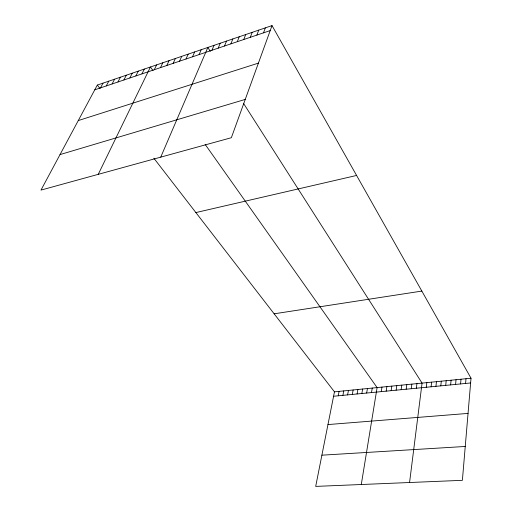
<?xml version="1.0" encoding="UTF-8"?>
<svg xmlns="http://www.w3.org/2000/svg" width="512" height="512" viewBox="0 0 512 512"><rect width="100%" height="100%" fill="white"/><g stroke="black" fill="none" stroke-linecap="round" stroke-linejoin="round"><path stroke-width="0.77" d="M272.019 25.6L231.354 137.709L40.979 190.099L97.312 85.075L272.019 25.6L471.021 378.221L462.387 480.326L315.693 486.4L334.464 391.834L153.856 158.214M465.581 383.45L465.997 378.726M460.57 383.936L461.005 379.219M455.584 384.422L456.038 379.718M450.63 384.902L451.104 380.211M445.702 385.376L446.195 380.698M440.8 385.85L441.312 381.184M435.93 386.323L436.461 381.67M431.091 386.797L431.635 382.15M426.272 387.264L426.835 382.624M409.568 482.515L422.067 383.104L243.462 103.27M416.352 388.224L416.947 383.61M411.245 388.717L411.866 384.122M406.176 389.21L406.81 384.621M401.133 389.702L401.786 385.126M396.122 390.189L396.787 385.619M391.136 390.669L391.827 386.118M386.182 391.149L386.886 386.611M381.261 391.629L381.984 387.098M361.286 484.512L377.107 387.584L205.171 144.416M371.501 392.576L372.256 388.07M366.662 393.043L367.437 388.55M361.856 393.51L362.643 389.024M357.075 393.971L357.875 389.498M352.326 394.432L353.139 389.971M347.597 394.893L348.429 390.445M342.899 395.347L343.75 390.912M338.234 395.802L339.091 391.373M263.514 32.851L265.35 27.872M256.87 35.091L258.746 30.118M250.285 37.312L252.192 32.352M243.757 39.52L245.69 34.56M237.286 41.702L239.251 36.755M230.867 43.872L232.858 38.931M224.499 46.016L226.522 41.088M218.189 48.147L220.243 43.226M211.936 50.259L214.016 45.344M160.736 157.146L207.834 47.45L210.33 51.36M199.098 54.592L201.229 49.696M192.518 56.813L194.682 51.93M186.003 59.014L188.192 54.138M179.546 61.197L181.76 56.326M173.146 63.354L175.386 58.496M166.797 65.498L169.069 60.646M160.506 67.622L162.803 62.778M154.272 69.728L156.589 64.896M98.253 174.336L150.432 66.989L153.043 70.682M141.958 73.882L144.326 69.069M135.885 75.936L138.278 71.13M129.862 77.971L132.275 73.171M123.885 79.987L126.323 75.2M117.965 81.984L120.422 77.21M112.09 83.968L114.573 79.2M106.266 85.933L108.768 81.171M100.493 87.885L103.014 83.136M94.765 89.818L270.214 30.586M78.266 120.576L258.413 63.117M60.026 154.586L245.242 99.418M195.872 212.57L356.589 175.456M274.144 313.811L421.843 291.078M334.464 391.834L471.021 378.221M333.587 396.25L470.618 382.963M327.968 424.57L468.045 413.408M321.894 455.181L465.248 446.464M97.312 85.075L100.006 88.563"/></g></svg>
